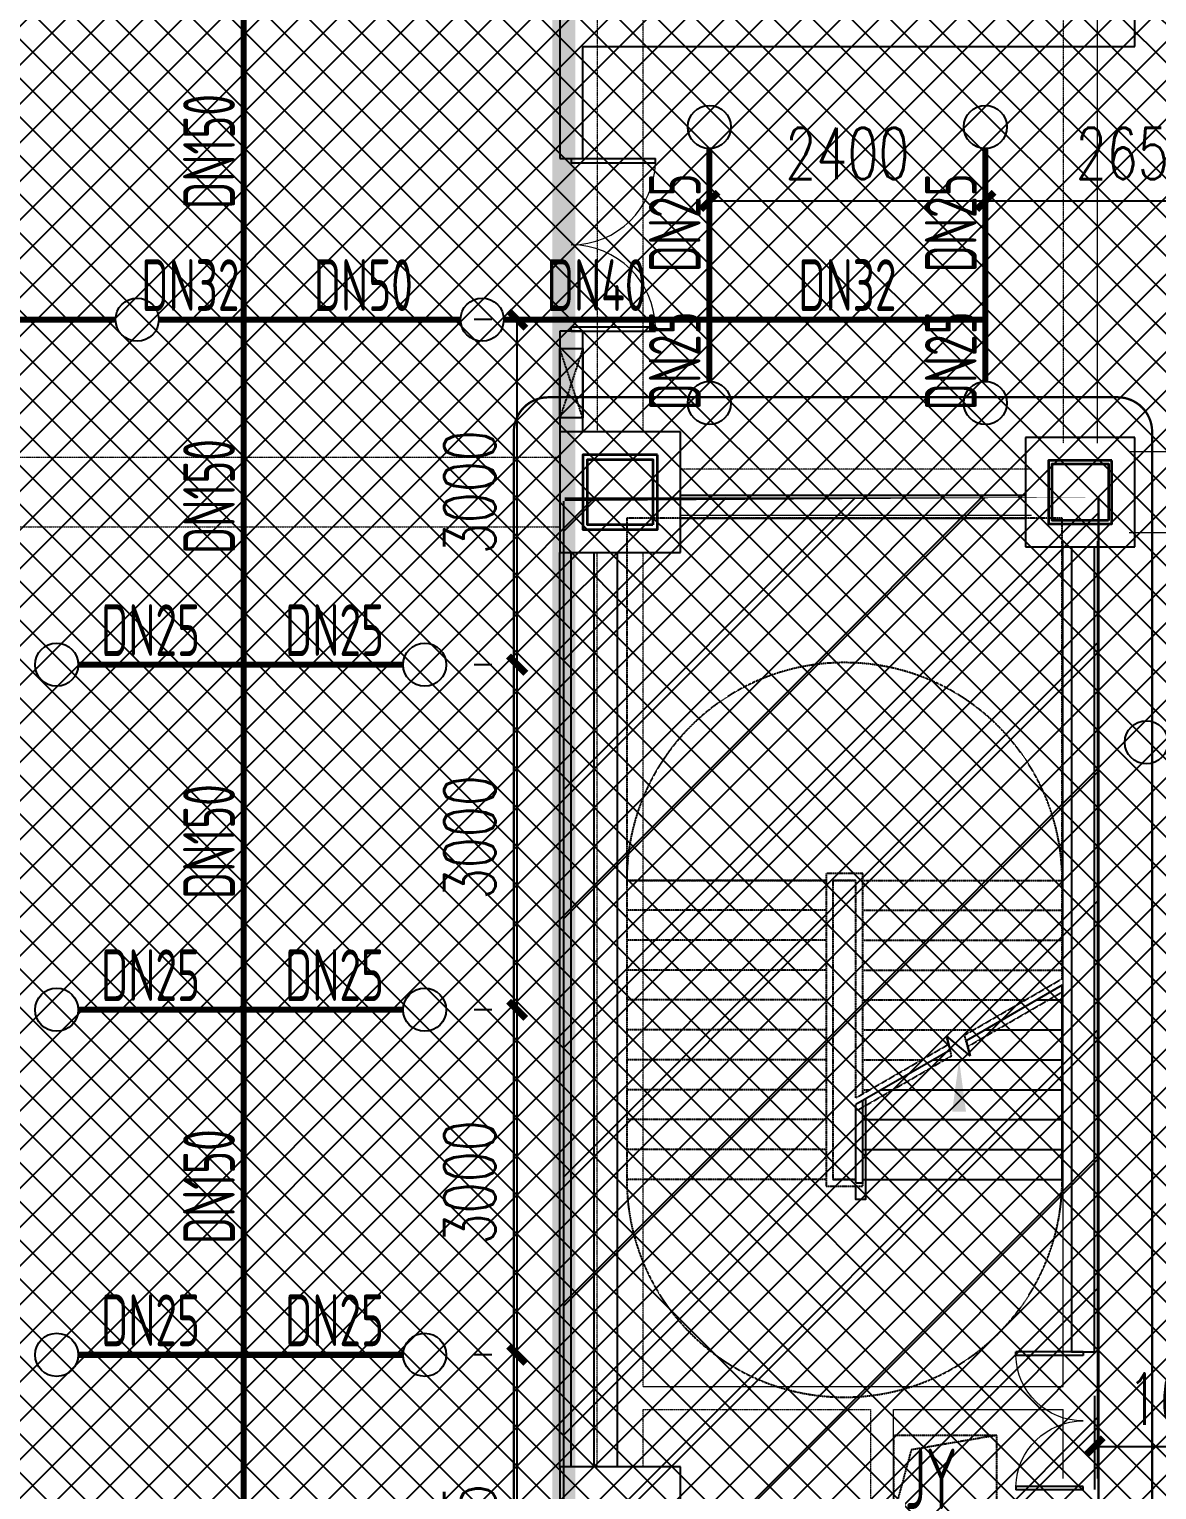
# Model space of a CAD drawing. Extents: x 6824721 to 16538177, y 2478193 to 6665639.
# Drawn here: x 8726125 to 8735930, y 2838028 to 2850726 of the extents above; entities that cross this region are included whole.
import ezdxf

# ---------------------------------------------------------------- set-up
doc = ezdxf.new("R2010")
doc.units = 0
doc.header["$LTSCALE"] = 10
for name, pattern in [('__DASH', [0.35, 0.25, -0.1]), ('CONTINOUS', [0]), ('DASH', [0.35, 0.25, -0.1])]:
    doc.linetypes.add(name, pattern=pattern)
for name, color, linetype in [('0-wo', 8, 'Continuous'), ('A-BEAM', 4, 'Continuous'), ('A-DIM_SYMB', 3, 'Continuous'), ('A-STAIR', 3, 'Continuous'), ('S-梁-实线', 4, 'CONTINOUS'), ('S-梁-虚线', 4, 'DASH'), ('STAIR', 2, 'Continuous'), ('W-EQUIP_喷头', 7, 'Continuous'), ('W-PIPE-喷淋中', 6, 'Continuous'), ('W-TEXT_喷淋', 7, 'Continuous'), ('W-TWT_DIM', 3, 'Continuous'), ('WALL', 9, 'Continuous'), ('画水辅助', 6, 'Continuous')]:
    doc.layers.add(name, color=color, linetype=linetype)
doc.layers.add('钢梁', color=141, linetype='Continuous', lineweight=18)
doc.styles.add('8B2_02', font='tssdeng.shx', dxfattribs={"width": 0.7, "bigfont": 'TSSDCHN.shx'})
doc.styles.add('_TCH_DIM', font='SIMPLEX', dxfattribs={"bigfont": 'GBCBIG'})
doc.styles.add('_TCH_DIM_T3', font='SIMPLEX', dxfattribs={"width": 0.7058823529411765, "bigfont": 'GBCBIG'})
doc.styles.add('_TWT_PIPEDN', font='TSSDENG', dxfattribs={"width": 0.8, "height": 3.5, "bigfont": 'TSSDCHN'})
doc.dimstyles.new('_TWT_ARCH&&150', dxfattribs={"dimtxt": 446.25, "dimasz": 150, "dimexe": 375, "dimexo": 450, "dimgap": 189.375, "dimtad": 1, "dimdec": 0, "dimzin": 0, "dimdsep": 46, "dimtxsty": '_TCH_DIM_T3', "dimblk": 'ARCHTICK', "dimcen": 0.09, "dimclrt": 7, "dimazin": 2, "dimtfac": 1, "dimtdec": 0, "dimtix": 1, "dimtmove": 2, "dimatfit": 3, "dimfxl": 0, "dimtolj": 1, "dimtzin": 0, "dimarcsym": 0})

# ---------------------------------------------------------------- blocks, each defined once
blk = doc.blocks.new('A$C00483281')
at = {"layer": 'A-BEAM'}
blk.add_lwpolyline([(2132.00003593287, 3724.748226494994), (2132.000035930425, 2849.999999983935), (2050.000035930425, 2849.999999983935), (2050.000035930425, 2965.000000028871)], dxfattribs=at)
at = {"layer": 'A-DIM_SYMB'}
blk.add_lwpolyline([(2946.499999993131, 2895.000000000175, 0, 0, 0), (2946.499999993131, 4065.000000000175, 0, 120, 0), (2946.499999993131, 3615.000000000175, 0, 0, 0)], format="xyseb", dxfattribs=at)
at = {"layer": 'A-STAIR', "color": 8, "linetype": '__DASH'}
for p, q in [((3842.999999993131, 8774.999999999243), (56.9999999931315, 8774.999999999243)), ((56.9999999931315, 8774.999999999243), (56.99999999313169, 5624.999999999243)), ((3842.999999993131, 5624.999999999243), (3842.999999993131, 8774.999999999243)), ((56.99999999313172, 5624.999999999243), (56.99999999313125, 3024.999999999243)), ((1789.999999993131, 5624.999999999243), (56.99999999313172, 5624.999999999243)), ((56.99999999313169, 5624.999999999243), (1789.999999993131, 5624.999999999244)), ((2109.999999993131, 5684.999999999246), (1789.999999993132, 5684.999999999246)), ((1789.999999993132, 5684.999999999246), (1789.999999993131, 2964.999999999244)), ((1849.999999993132, 5624.999999999243), (1849.999999993131, 3024.999999999243)), ((2049.999999993131, 5624.999999999246), (1849.999999993132, 5624.999999999246)), ((1849.999999993132, 5624.999999999246), (1849.999999993132, 3024.999999999244)), ((1849.99999999313, 5624.999999999244), (2049.999999993126, 5624.999999999242)), ((2049.999999993131, 3735.140510589707), (2049.999999993131, 5624.999999999243)), ((2049.999999993131, 3735.140510589708), (2049.999999993131, 5624.999999999246)), ((2109.999999993131, 3769.781526741085), (2109.999999993131, 5684.999999999246)), ((2109.999999993131, 5624.999999999242), (3842.999999993131, 5624.999999999243)), ((2109.999999993131, 5624.999999999241), (3842.999999993131, 5624.999999999243)), ((3842.999999993131, 4770.329543246704), (3842.999999993131, 5624.999999999243)), ((1789.999999993131, 5364.999999999243), (56.99999999313167, 5364.999999999243)), ((2109.999999993131, 5364.999999999243), (3842.999999993131, 5364.999999999243)), ((1789.999999993131, 5104.999999999242), (56.99999999313163, 5104.999999999243)), ((2109.999999993131, 5104.999999999242), (3842.999999993131, 5104.999999999243)), ((1789.999999993131, 4844.999999999243), (56.99999999313158, 4844.999999999243)), ((2109.999999993131, 4844.999999999242), (3842.999999993131, 4844.999999999243)), ((2993.621384742912, 4279.94057108808), (3842.999999993131, 4770.329543246705)), ((1789.999999993131, 4584.999999999242), (56.99999999313153, 4584.999999999243)), ((2109.999999993131, 4584.999999999243), (3521.999814944998, 4584.999999999244)), ((3020.416303986025, 4179.940571088079), (3842.999999993131, 4654.859489408778)), ((3721.999814945002, 4584.999999999244), (3842.999999993131, 4584.999999999243)), ((3842.999999993131, 3024.999999999243), (3842.999999993131, 4654.859489408776)), ((1789.999999993131, 4324.999999999242), (56.99999999313148, 4324.999999999243)), ((2109.999999993131, 4324.999999999241), (3071.666604977087, 4324.999999999243)), ((3271.666604977091, 4324.999999999243), (3842.999999993131, 4324.999999999243)), ((2049.999999993131, 3735.140510589707), (2855.301013742684, 4200.081267656689)), ((2882.095932985796, 4100.081267656688), (2835.914474014118, 4272.432818906635)), ((2835.914474014118, 4272.432818906635), (3041.959415453316, 4099.54058453906)), ((3041.959415453316, 4099.54058453906), (2993.621384742912, 4279.94057108808)), ((1789.999999993131, 4064.999999999244), (56.99999999313144, 4064.999999999243)), ((2049.999999993131, 3619.670456751782), (2882.095932985796, 4100.081267656688)), ((2109.999999993131, 4064.999999999243), (2621.333395009175, 4064.999999999243)), ((2821.333395009177, 4064.999999999243), (3842.999999993131, 4064.999999999243)), ((1789.999999993131, 3804.999999999243), (56.99999999313139, 3804.999999999243)), ((2109.999999993131, 3804.999999999243), (2171.000185041267, 3804.999999999243)), ((2371.000185041267, 3804.999999999243), (3842.999999993131, 3804.999999999243)), ((2049.999999993131, 3024.999999999243), (2049.999999993131, 3619.670456751783)), ((2049.999999993131, 3024.999999999244), (2049.999999993131, 3619.670456751783)), ((2109.999999993131, 2964.999999999244), (2109.999999993131, 3654.31147290316)), ((1789.999999993131, 3544.999999999242), (56.99999999313134, 3544.999999999243)), ((2109.999999993131, 3544.999999999243), (3842.999999993131, 3544.999999999243)), ((1789.999999993131, 3284.999999999243), (56.9999999931313, 3284.999999999243)), ((2109.999999993131, 3284.999999999242), (3842.999999993131, 3284.999999999243)), ((1789.999999993131, 3024.999999999243), (56.99999999313125, 3024.999999999243)), ((1789.999999993131, 2964.999999999244), (2109.999999993131, 2964.999999999244)), ((1849.999999993132, 3024.999999999244), (2049.999999993131, 3024.999999999244)), ((2049.999999993131, 3024.999999999243), (1849.999999993131, 3024.999999999243)), ((2109.999999993131, 3024.999999999243), (3842.999999993131, 3024.999999999243))]:
    blk.add_line(p, q, dxfattribs=at)
at = {"layer": 'A-STAIR'}
for p, q in [((3842.999999993131, 4712.594516328674), (3007.018844364469, 4229.940571089011)), ((3842.999999993131, 3025.000000000175), (3842.999999993131, 4712.594516328671)), ((3621.999814944995, 4585.000000000174), (3842.999999993131, 4585.000000000175)), ((3171.666604977091, 4325.000000000176), (3842.999999993131, 4325.000000000175)), ((3041.959415453316, 4099.540584539991), (2835.914474014118, 4272.432818907566)), ((2835.914474014118, 4272.432818907566), (2868.69847336424, 4150.081267657621)), ((3007.018844364469, 4229.940571089011), (3041.959415453316, 4099.540584539991)), ((2868.69847336424, 4150.081267657621), (2049.999999993131, 3677.405483671675)), ((2721.33339500918, 4065.000000000175), (3842.999999993131, 4065.000000000175)), ((2109.999999993131, 2995.000000000175), (2109.999999993131, 3712.046499823053)), ((2271.00018504127, 3805.000000000174), (3842.999999993131, 3805.000000000175)), ((2049.999999993131, 3025.000000000175), (2049.999999993131, 3677.405483671675)), ((2049.999999993131, 2995.000000000175), (2049.999999993131, 3677.405483671675)), ((2109.999999993132, 3545.000000000174), (3842.999999993131, 3545.000000000175)), ((2109.999999993132, 3285.000000000175), (3842.999999993131, 3285.000000000175)), ((2049.999999993131, 2995.000000000175), (2109.999999993131, 2995.000000000175)), ((2109.999999993132, 3025.000000000175), (3842.999999993131, 3025.000000000175))]:
    blk.add_line(p, q, dxfattribs=at)
at = {"layer": 'STAIR', "color": 9, "linetype": 'DASH'}
for centre, start, end in [((1949.999999993131, 5624.999999999243), 0, 180), ((1949.999999993132, 3024.999999999243), 180, 0)]:
    blk.add_arc(centre, 1893, start, end, dxfattribs=at)
at = {"layer": 'A-DIM_SYMB', "color": 7, "style": '_TCH_DIM', "width": 0.8}
blk.add_text('上', height=0.18, dxfattribs=at).set_placement((0, 0))
blk = doc.blocks.new('A$C405108C4')
at = {"color": 252, "linetype": 'DASH'}
for points in [[(22374.99999996423, -96202.17851988674), (22174.99999996452, -96804.9685458903)], [(22374.99999996247, -96804.96854589041), (22174.99999996452, -96202.17851988674)]]:
    blk.add_lwpolyline(points, dxfattribs=at)
at = {"layer": '画水辅助', "color": 4}
blk.add_lwpolyline([(22174.99999996452, -96202.17851988674), (22374.99999996423, -96202.17851988674), (22374.99999996423, -96804.9685458903), (22174.99999996452, -96804.9685458903)], close=True, dxfattribs=at)
blk = doc.blocks.new('$DorLib2D$00000002')
for p, q in [((-0.5, -5.684341886080802e-17), (-0.5000000000000007, 0.4875)), ((-0.4750000000000007, 0.4875), (-0.5000000000000007, 0.4875)), ((-0.475, -2.842170943040401e-17), (-0.4750000000000007, 0.4875)), ((0.475, -2.842170943040401e-17), (0.4750000000000007, 0.4875)), ((0.4750000000000007, 0.4875), (0.5000000000000007, 0.4875)), ((0.5, -5.684341886080802e-17), (0.5000000000000007, 0.4875)), ((-0.5, -5.684341886080802e-17), (-0.475, -2.842170943040401e-17)), ((0.5, -5.684341886080802e-17), (0.475, -2.842170943040401e-17))]:
    blk.add_line(p, q)
at = {"lineweight": 13}
for centre, start, end in [((-0.4875, -4.263256414560601e-17), 0, 88.53071641864632), ((0.4875, -4.263256414560601e-17), 91.4692835813537, 180)]:
    blk.add_arc(centre, 0.4875, start, end, dxfattribs=at)
blk = doc.blocks.new('jkytk')
h = blk.add_hatch()
h.set_pattern_fill('ANSI31', color=252, scale=500)
h.set_pattern_definition([(45, (8493122.421025045, 3120586.918191285), (-561.2660075668219, 561.266007566822), [])])
h.paths.add_polyline_path([(8425388.807543783, 2855301.513839419), (8430038.807559976, 2855301.513840207), (8430038.807560323, 2846001.513835067), (8425388.807544129, 2846001.513834279)])
at = {"color": 1, "const_width": 20}
blk.add_lwpolyline([(8425388.807543783, 2855301.513839419), (8430038.807559976, 2855301.513840207), (8430038.807560323, 2846001.513835067), (8425388.807544129, 2846001.513834279)], close=True, dxfattribs=at)
at = {"layer": 'WALL', "color": 1, "const_width": 200}
for points in [[(8461088.80750786, 2801001.513839784), (8461088.80750786, 2837101.513839814), (8454813.807543818, 2837101.513839814), (8454813.807543818, 2833301.513839814), (8430813.807538826, 2833301.513839814), (8430813.807538824, 2846001.513839815), (8425588.80751337, 2846001.513830777), (8425388.807543783, 2846001.513830777), (8425388.807543783, 2873301.513839844), (8430938.807507895, 2873301.513839844), (8430938.807507895, 2882201.513839784), (8429788.807507895, 2882201.513839784), (8429788.807507895, 2891201.513839784), (8430038.807543855, 2891201.513839784), (8430038.807543842, 2894551.513839753), (8426088.807579778, 2894551.513839753), (8425488.80750786, 2894551.513839753), (8425488.80750786, 2900851.513839873), (8425538.807471937, 2900851.513839873), (8425538.807471935, 2912201.51383911), (8431488.807544276, 2912201.513839111), (8431488.807544276, 2936326.513839813), (8397663.807507893, 2936326.513839813)], [(8447913.807543818, 2903526.513839814), (8447913.807543818, 2882201.513839784), (8430938.807507895, 2882201.513839784), (8430938.807507895, 2873301.513839844), (8425388.80750786, 2873301.513839844), (8425388.807553343, 2846001.513830777)]]:
    blk.add_lwpolyline(points, dxfattribs=at)
blk = doc.blocks.new('LIANGMOBAN')
at = {"layer": 'S-梁-实线', "lineweight": 18}
for p, q in [((1865941.351028987, 133153.4659268088), (1865941.351028987, 141303.4659268088)), ((1874441.351028987, 133078.4659268088), (1866216.351028987, 133078.4659268088)), ((1862316.351028987, 132528.4659268088), (1865366.351028987, 132528.4659268088)), ((1866216.351028987, 132378.4659268088), (1874441.351028987, 132378.4659268088)), ((1865641.351028987, 124953.4659268088), (1865641.351028987, 132303.4659268088)), ((1865941.351028987, 124153.4659268088), (1865941.351028987, 132303.4659268088)), ((1861991.351028987, 124953.4659268088), (1865641.351028987, 124953.4659268088)), ((1864166.353707838, 124753.4659268088), (1865641.351028987, 124753.4659268088)), ((1864166.353707838, 123928.4650905399), (1864166.353707838, 124753.4659268088)), ((1865641.351028987, 124153.4659268088), (1865641.351028987, 124753.4659268088))]:
    blk.add_line(p, q, dxfattribs=at)
at = {"layer": 'S-梁-虚线', "color": 8, "lineweight": 18}
for p, q in [((1865641.351028987, 141303.4659268088), (1865641.351028987, 133153.4659268088)), ((1861591.351028987, 141203.4659268088), (1861591.351028987, 133253.4659268088)), ((1861991.351028987, 133253.4659268088), (1861991.351028987, 141203.4659268088)), ((1861266.351028987, 133028.4659268088), (1853641.351028987, 133028.4659268088)), ((1865366.351028987, 132928.4659268088), (1862316.351028987, 132928.4659268088)), ((1853641.351028987, 132428.4659268088), (1861266.351028987, 132428.4659268088)), ((1861591.351028987, 124253.4659268088), (1861591.351028987, 132203.4659268088)), ((1861991.351028987, 124953.4659268088), (1861991.351028987, 132203.4659268088)), ((1861991.351028987, 124253.4659268088), (1861991.351028987, 124753.4659268088)), ((1861991.351028987, 124753.4659268088), (1863966.353707838, 124753.4659268088)), ((1863966.353707838, 124753.4659268088), (1863966.353707838, 123928.4650780982))]:
    blk.add_line(p, q, dxfattribs=at)
blk = doc.blocks.new('_ArchTick')
at = {"color": 0, "linetype": 'ByBlock', "const_width": 0.4}
blk.add_lwpolyline([(-0.5, -0.5), (0.5, 0.5)], dxfattribs=at)
blk = doc.blocks.new('*D362')
at = {"layer": 'Defpoints', "color": 0, "transparency": 16777216}
for p in [(8732039.084054593, 2849876.477533022), (8734439.083973117, 2849876.477533022), (8734439.083973117, 2849233.880221809)]:
    blk.add_point(p, dxfattribs=at)
at = {"layer": 'W-TWT_DIM', "color": 0, "lineweight": -2, "transparency": 16777216}
for p, q in [((8732039.084054593, 2849426.477533022), (8732039.084054593, 2848858.880221809)), ((8734439.083973117, 2849426.477533022), (8734439.083973117, 2848858.880221809)), ((8732039.084054593, 2849233.880221809), (8734439.083973117, 2849233.880221809))]:
    blk.add_line(p, q, dxfattribs=at)
at = {"layer": 'W-TWT_DIM', "color": 0, "lineweight": -2, "transparency": 16777216, "xscale": 150, "yscale": 150, "zscale": 150, "rotation": 180}
blk.add_blockref('_ArchTick', (8732039.084054593, 2849233.880221809), dxfattribs=at)
at = {"layer": 'W-TWT_DIM', "color": 0, "lineweight": -2, "transparency": 16777216, "xscale": 150, "yscale": 150, "zscale": 150}
blk.add_blockref('_ArchTick', (8734439.083973117, 2849233.880221809), dxfattribs=at)
at = {"layer": 'W-TWT_DIM', "color": 7, "transparency": 16777216, "insert": (8733239.084013855, 2849646.380221809), "char_height": 446.25, "attachment_point": 5, "style": '_TCH_DIM_T3'}
blk.add_mtext('\\A1;2400', dxfattribs=at)
blk = doc.blocks.new('*D363')
at = {"layer": 'Defpoints', "color": 0, "transparency": 16777216}
for p in [(8734439.083973117, 2849876.477533022), (8737089.084059332, 2849876.477533022), (8737089.084059332, 2849233.880221809)]:
    blk.add_point(p, dxfattribs=at)
at = {"layer": 'W-TWT_DIM', "color": 0, "lineweight": -2, "transparency": 16777216}
for p, q in [((8734439.083973117, 2849426.477533022), (8734439.083973117, 2848858.880221809)), ((8737089.084059332, 2849426.477533022), (8737089.084059332, 2848858.880221809)), ((8734439.083973117, 2849233.880221809), (8737089.084059332, 2849233.880221809))]:
    blk.add_line(p, q, dxfattribs=at)
at = {"layer": 'W-TWT_DIM', "color": 0, "lineweight": -2, "transparency": 16777216, "xscale": 150, "yscale": 150, "zscale": 150, "rotation": 180}
blk.add_blockref('_ArchTick', (8734439.083973117, 2849233.880221809), dxfattribs=at)
at = {"layer": 'W-TWT_DIM', "color": 0, "lineweight": -2, "transparency": 16777216, "xscale": 150, "yscale": 150, "zscale": 150}
blk.add_blockref('_ArchTick', (8737089.084059332, 2849233.880221809), dxfattribs=at)
at = {"layer": 'W-TWT_DIM', "color": 7, "transparency": 16777216, "insert": (8735764.084016224, 2849646.380221809), "char_height": 446.25, "attachment_point": 5, "style": '_TCH_DIM_T3'}
blk.add_mtext('\\A1;2650', dxfattribs=at)
blk = doc.blocks.new('*D1007')
at = {"layer": 'Defpoints', "color": 0, "transparency": 16777216}
for p in [(8730368.478160013, 2848201.476962082), (8730597.422359236, 2848201.476962082), (8730597.422346719, 2845201.476984758)]:
    blk.add_point(p, dxfattribs=at)
at = {"layer": 'W-TWT_DIM', "color": 0, "lineweight": -2, "transparency": 16777216}
for p, q in [((8730147.422359236, 2848201.476962082), (8729993.478160013, 2848201.476962082)), ((8730368.478160013, 2845201.476984758), (8730368.478160013, 2848201.476962082)), ((8730147.422346719, 2845201.476984758), (8729993.478160013, 2845201.476984758))]:
    blk.add_line(p, q, dxfattribs=at)
at = {"layer": 'W-TWT_DIM', "color": 0, "lineweight": -2, "transparency": 16777216, "xscale": 150, "yscale": 150, "zscale": 150}
for p, rotation in [((8730368.478160013, 2848201.476962082), 90), ((8730368.478160013, 2845201.476984758), 270)]:
    blk.add_blockref('_ArchTick', p, dxfattribs=dict(at, rotation=rotation))
at = {"layer": 'W-TWT_DIM', "color": 7, "transparency": 16777216, "insert": (8729955.978160013, 2846701.476973421), "char_height": 446.25, "attachment_point": 5, "rotation": 90, "style": '_TCH_DIM_T3'}
blk.add_mtext('\\A1;3000', dxfattribs=at)
blk = doc.blocks.new('*D1008')
at = {"layer": 'Defpoints', "color": 0, "transparency": 16777216}
for p in [(8730368.478147496, 2845201.476984758), (8730597.422346719, 2845201.476984758), (8730597.422334202, 2842201.476985237)]:
    blk.add_point(p, dxfattribs=at)
at = {"layer": 'W-TWT_DIM', "color": 0, "lineweight": -2, "transparency": 16777216}
for p, q in [((8730147.422346719, 2845201.476984758), (8729993.478147496, 2845201.476984758)), ((8730368.478147496, 2842201.476985237), (8730368.478147496, 2845201.476984758)), ((8730147.422334202, 2842201.476985237), (8729993.478147496, 2842201.476985237))]:
    blk.add_line(p, q, dxfattribs=at)
at = {"layer": 'W-TWT_DIM', "color": 0, "lineweight": -2, "transparency": 16777216, "xscale": 150, "yscale": 150, "zscale": 150}
for p, rotation in [((8730368.478147496, 2845201.476984758), 90), ((8730368.478147496, 2842201.476985237), 270)]:
    blk.add_blockref('_ArchTick', p, dxfattribs=dict(at, rotation=rotation))
at = {"layer": 'W-TWT_DIM', "color": 7, "transparency": 16777216, "insert": (8729955.978147496, 2843701.476984999), "char_height": 446.25, "attachment_point": 5, "rotation": 90, "style": '_TCH_DIM_T3'}
blk.add_mtext('\\A1;3000', dxfattribs=at)
blk = doc.blocks.new('*D1009')
at = {"layer": 'Defpoints', "color": 0, "transparency": 16777216}
for p in [(8730368.478134979, 2842201.476985237), (8730597.422334202, 2842201.476985237), (8730597.422321685, 2839201.476984955)]:
    blk.add_point(p, dxfattribs=at)
at = {"layer": 'W-TWT_DIM', "color": 0, "lineweight": -2, "transparency": 16777216}
for p, q in [((8730147.422334202, 2842201.476985237), (8729993.478134979, 2842201.476985237)), ((8730368.478134979, 2839201.476984955), (8730368.478134979, 2842201.476985237)), ((8730147.422321685, 2839201.476984955), (8729993.478134979, 2839201.476984955))]:
    blk.add_line(p, q, dxfattribs=at)
at = {"layer": 'W-TWT_DIM', "color": 0, "lineweight": -2, "transparency": 16777216, "xscale": 150, "yscale": 150, "zscale": 150}
for p, rotation in [((8730368.478134979, 2842201.476985237), 90), ((8730368.478134979, 2839201.476984955), 270)]:
    blk.add_blockref('_ArchTick', p, dxfattribs=dict(at, rotation=rotation))
at = {"layer": 'W-TWT_DIM', "color": 7, "transparency": 16777216, "insert": (8729955.978134979, 2840701.476985097), "char_height": 446.25, "attachment_point": 5, "rotation": 90, "style": '_TCH_DIM_T3'}
blk.add_mtext('\\A1;3000', dxfattribs=at)
blk = doc.blocks.new('*D1010')
at = {"layer": 'Defpoints', "color": 0, "transparency": 16777216}
for p in [(8730368.478121784, 2839201.476984955), (8730597.422321685, 2839201.476984955), (8730597.422307812, 2835876.477242022)]:
    blk.add_point(p, dxfattribs=at)
at = {"layer": 'W-TWT_DIM', "color": 0, "lineweight": -2, "transparency": 16777216}
for p, q in [((8730147.422321685, 2839201.476984955), (8729993.478121784, 2839201.476984955)), ((8730368.478121784, 2835876.477242022), (8730368.478121784, 2839201.476984955)), ((8730147.422307812, 2835876.477242022), (8729993.478121784, 2835876.477242022))]:
    blk.add_line(p, q, dxfattribs=at)
at = {"layer": 'W-TWT_DIM', "color": 0, "lineweight": -2, "transparency": 16777216, "xscale": 150, "yscale": 150, "zscale": 150}
for p, rotation in [((8730368.478121784, 2839201.476984955), 90), ((8730368.478121784, 2835876.477242022), 270)]:
    blk.add_blockref('_ArchTick', p, dxfattribs=dict(at, rotation=rotation))
at = {"layer": 'W-TWT_DIM', "color": 7, "transparency": 16777216, "insert": (8729955.978121784, 2837538.97711349), "char_height": 446.25, "attachment_point": 5, "rotation": 90, "style": '_TCH_DIM_T3'}
blk.add_mtext('\\A1;3325', dxfattribs=at)
blk = doc.blocks.new('*D1705')
at = {"layer": 'Defpoints', "color": 0, "transparency": 16777216}
for p in [(8735389.084028311, 2839294.815878219), (8737039.08423014, 2839294.815878219), (8737039.08423014, 2838404.802079755)]:
    blk.add_point(p, dxfattribs=at)
at = {"layer": 'W-TWT_DIM', "color": 0, "lineweight": -2, "transparency": 16777216}
for p, q in [((8735389.084028311, 2838844.815878219), (8735389.084028311, 2838029.802079755)), ((8737039.08423014, 2838844.815878219), (8737039.08423014, 2838029.802079755)), ((8735389.084028311, 2838404.802079755), (8737039.08423014, 2838404.802079755))]:
    blk.add_line(p, q, dxfattribs=at)
at = {"layer": 'W-TWT_DIM', "color": 0, "lineweight": -2, "transparency": 16777216, "xscale": 150, "yscale": 150, "zscale": 150, "rotation": 180}
blk.add_blockref('_ArchTick', (8735389.084028311, 2838404.802079755), dxfattribs=at)
at = {"layer": 'W-TWT_DIM', "color": 0, "lineweight": -2, "transparency": 16777216, "xscale": 150, "yscale": 150, "zscale": 150}
blk.add_blockref('_ArchTick', (8737039.08423014, 2838404.802079755), dxfattribs=at)
at = {"layer": 'W-TWT_DIM', "color": 7, "transparency": 16777216, "insert": (8736214.084129225, 2838817.302079755), "char_height": 446.25, "attachment_point": 5, "style": '_TCH_DIM_T3'}
blk.add_mtext('\\A1;1650', dxfattribs=at)
blk = doc.blocks.new('$TwtSys$00000125')
blk.add_circle((0, 0, 1e-08), 1)

msp = doc.modelspace()

# ---------------------------------------------------------------- hatches: boundary and pattern name
h = msp.add_hatch()
h.set_pattern_fill('ANSI37', color=8, scale=150)
h.set_pattern_definition([(45, (8303016.857359398, 2710265.207206771), (-168.3798022700466, 168.3798022700466), []), (135, (8303016.857359398, 2710265.207206771), (-168.3798022700466, -168.3798022700466), [])])
h.paths.add_polyline_path([(8824414.083965503, 2949451.476917264), (8824414.083965503, 2935151.476917724), (8842714.083965497, 2935151.476917723), (8842714.083965585, 2879526.476917732), (8827964.083965523, 2879526.476917591), (8827964.083965523, 2881476.476917665), (8830839.083965492, 2881476.476917665), (8830939.083965497, 2886876.476917726), (8804334.57252969, 2886876.476917723), (8804142.250978343, 2820149.678677002), (8833564.083965512, 2820152.288581009), (8833564.083965512, 2817714.5064001), (8841204.796177777, 2810767.993920051), (8839163.947828345, 2808501.402202305), (8843102.615403116, 2804955.009988854), (8820829.19663577, 2780217.872359561), (8820829.19663577, 2770055.43181873), (8785124.615270717, 2730401.476917968), (8708264.084001422, 2730401.476917968), (8708264.084001426, 2736351.476917729), (8695014.0839655, 2750701.476917727), (8695014.085321514, 2775001.477452952), (8703014.08590224, 2775002.792210709), (8703014.085902242, 2949451.476917265), (8712039.341089182, 2949451.476917265)])

# ---------------------------------------------------------------- linework, layer by layer
at = {"layer": '0-wo', "color": 8}
for p, q in [((8735739.083965497, 2850576.476917693), (8735739.083965497, 2855226.476917693)), ((8730739.084001387, 2850976.476917693), (8730739.084001387, 2850676.476917693)), ((8730739.084001387, 2850676.476917693), (8730739.084001387, 2849601.476917693)), ((8730939.084001387, 2850576.476917693), (8735739.083965497, 2850576.476917693)), ((8730939.084001387, 2849601.476917693), (8730939.084001387, 2850576.476917693)), ((8730739.084001387, 2849601.476917693), (8730939.084001387, 2849601.476917693)), ((8730939.084001387, 2848101.476917693), (8730739.084001387, 2848101.476917693)), ((8730739.084001387, 2848101.476917693), (8730739.084001385, 2847226.476917751)), ((8730939.084001385, 2847226.476917751), (8730939.084001387, 2848101.476917693)), ((8731789.084001387, 2847226.476917753), (8730739.084001387, 2847226.476917753)), ((8730739.084001387, 2847226.476917753), (8730739.084001387, 2846176.476917753)), ((8731789.084001387, 2847226.476917753), (8730739.084001387, 2847226.476917753)), ((8730739.084001387, 2847226.476917753), (8730739.084001387, 2846176.476917753)), ((8731789.084001387, 2846176.476917753), (8731789.084001387, 2847226.476917753)), ((8731789.084001387, 2846176.476917753), (8731789.084001387, 2847226.476917753)), ((8735739.083965497, 2847176.476917693), (8734789.083965499, 2847176.476917692)), ((8734789.083965499, 2847176.476917692), (8734789.083965499, 2846226.476917695)), ((8735739.083965497, 2846226.476917693), (8735739.083965497, 2847176.476917693)), ((8731789.084001385, 2846676.476917722), (8734789.083965499, 2846676.476917723)), ((8731789.084001385, 2846476.476917723), (8734789.083965499, 2846476.476917722)), ((8734789.083965499, 2846226.476917695), (8735739.083965497, 2846226.476917693)), ((8735189.084001021, 2846226.476917693), (8735189.08402858, 2839226.476917298)), ((8735389.08402858, 2839226.476918085), (8735389.084001021, 2846226.476917692)), ((8730739.084001387, 2846176.476917753), (8731789.084001387, 2846176.476917753)), ((8730739.084001387, 2846176.476917753), (8731789.084001387, 2846176.476917753)), ((8730739.084001387, 2838226.476917722), (8730739.084001387, 2846176.476917751)), ((8730839.084001387, 2838226.476917722), (8730839.084001387, 2846176.476917751)), ((8731039.084037347, 2838226.476917722), (8731039.084037347, 2846176.476917751)), ((8731239.084037347, 2838226.476917722), (8731239.084037345, 2846176.476917751)), ((8735189.08402858, 2839226.476917298), (8735389.08402858, 2839226.476918085)), ((8731789.084001387, 2838226.476917723), (8730739.084001387, 2838226.476917723)), ((8730739.084001387, 2838226.476917723), (8730739.084001387, 2837176.476917723)), ((8731789.084001387, 2838226.476917723), (8730739.084001387, 2838226.476917723)), ((8730739.084001387, 2838226.476917723), (8730739.084001387, 2837176.476917723)), ((8731789.084001387, 2837176.476917723), (8731789.084001387, 2838226.476917723)), ((8731789.084001387, 2837176.476917723), (8731789.084001387, 2838226.476917723))]:
    msp.add_line(p, q, dxfattribs=at)
at = {"layer": '0-wo', "color": 8, "linetype": '__DASH', "ltscale": 1.5}
msp.add_lwpolyline([(8779889.084001819, 2937488.976917708), (8779889.084001819, 2818201.47691768, -0.414213562373095), (8776889.084001819, 2815201.47691768), (8730989.083963756, 2815201.47691768, -0.414213562373095), (8727989.083963756, 2818201.47691768), (8727989.083963756, 2937488.976917708)], format="xyb", dxfattribs=at)
at = {"layer": '0-wo', "color": 8, "linetype": 'DASH', "const_width": 20}
msp.add_lwpolyline([(8730639.084001387, 2847526.476917753), (8735589.084001422, 2847526.476917753, -0.4142135623730955), (8735889.084001422, 2847226.476917753), (8735889.084001422, 2837176.476917694, -0.4142135623730945), (8735589.084001422, 2836876.476917694), (8730639.084001387, 2836876.476917694, -0.4142135623730954), (8730339.084001387, 2837176.476917694), (8730339.084001387, 2847226.476917753, -0.4142135623730946)], format="xyb", close=True, dxfattribs=at)
at = {"layer": '0-wo', "color": 8, "lineweight": 35}
for points in [[(8731589.084001422, 2847026.476917693), (8730939.084001422, 2847026.476917693), (8730939.084001422, 2846376.476917693), (8731589.084001422, 2846376.476917693)], [(8731549.084001422, 2846416.476917693), (8730979.084001422, 2846416.476917693), (8730979.084001422, 2846986.476917693), (8731549.084001422, 2846986.476917693)], [(8735539.084001422, 2846976.476917723), (8734989.084001422, 2846976.476917723), (8734989.084001422, 2846426.476917723), (8735539.084001422, 2846426.476917723)], [(8735509.084001422, 2846456.476917723), (8735019.084001422, 2846456.476917723), (8735019.084001422, 2846946.476917723), (8735509.084001422, 2846946.476917723)]]:
    msp.add_lwpolyline(points, close=True, dxfattribs=at)
at = {"layer": '0-wo', "color": 8, "linetype": 'DASH'}
for points in [[(8734539.083965499, 2838501.476917264), (8733639.083965499, 2838501.476917264), (8733639.083965499, 2837801.476917264), (8734539.083965499, 2837801.476917264), (8734539.083965499, 2838501.476917264)], [(8734539.083965499, 2838501.476917264), (8733794.444147583, 2838375.474913985), (8733639.083965499, 2837801.476917265)]]:
    msp.add_lwpolyline(points, dxfattribs=at)
at = {"layer": 'W-PIPE-喷淋中', "ltscale": 1.5, "const_width": 52.5}
for points in [[(8727989.083963757, 2848201.476981166), (8727989.083963757, 2851201.476989349)], [(8732039.084054593, 2849688.977113393), (8732039.084054593, 2848201.476945564)], [(8734439.084024075, 2849688.977533022), (8734439.084009055, 2848201.476924211)], [(8726876.584001403, 2848201.476989335), (8724251.584001422, 2848201.476989335)], [(8727989.083963756, 2848201.476981166), (8727251.584001403, 2848201.476987679)], [(8729876.584001426, 2848201.476964499), (8727989.083963756, 2848201.476981166)], [(8727989.083963757, 2845201.476989014), (8727989.083963757, 2848201.476981166)], [(8732039.084054444, 2848201.476945403), (8730251.584001426, 2848201.476961188)], [(8734439.084009055, 2848201.476924211), (8732039.084054444, 2848201.476945403)], [(8732039.084054593, 2848201.476945564), (8732039.084054593, 2847663.977113393)], [(8734439.084009055, 2848201.476924211), (8734439.084003627, 2847663.977533022)], [(8726551.584001392, 2845201.476989084), (8727989.083963722, 2845201.47698907)], [(8727989.083963757, 2842201.476990643), (8727989.083963757, 2845201.476989014)], [(8727989.083963718, 2845201.47698907), (8729376.584001426, 2845201.47698907)], [(8726551.58400139, 2842201.476989549), (8727989.08396372, 2842201.476989549)], [(8727989.083963757, 2839201.476988507), (8727989.083963757, 2842201.476990643)], [(8727989.083963718, 2842201.476989549), (8729376.584001426, 2842201.476989549)], [(8726551.584001392, 2839201.476989267), (8727989.083963722, 2839201.476989267)], [(8727989.083963718, 2839201.476989267), (8729376.584001426, 2839201.476989267)], [(8727989.083963757, 2835876.477298946), (8727989.083963757, 2839201.476988507)]]:
    msp.add_lwpolyline(points, dxfattribs=at)

# ---------------------------------------------------------------- block references
msp.add_blockref('jkytk', (305383.7301502675, -8645.8069593166))
at = {"layer": '0-wo', "color": 8}
for name, p in [('A$C405108C4', (8708564.084001422, 2944151.476917723)), ('A$C00483281', (8731264.084001422, 2837701.476917723))]:
    msp.add_blockref(name, p, dxfattribs=at)
at = {"layer": '0-wo', "color": 8, "zscale": 200}
for p, xscale, yscale, rotation in [((8730839.084001387, 2848851.476917693), -1500, -1500, 90.00000000000169), ((8735289.084030941, 2838626.476917689), -1200, 1200, 90.00000022556597)]:
    msp.add_blockref('$DorLib2D$00000002', p, dxfattribs=dict(at, xscale=xscale, yscale=yscale, rotation=rotation))
at = {"layer": 'W-EQUIP_喷头', "xscale": 187.5, "yscale": 187.5, "zscale": 187.5}
for p in [(8732039.084054593, 2849876.477113393), (8734439.083973117, 2849876.477533022), (8727064.084001403, 2848201.476989334), (8730064.084001426, 2848201.476989334), (8732039.08408321, 2847476.477113393), (8734439.084001735, 2847476.477533022), (8726364.084001392, 2845201.47698907), (8729564.084001426, 2845201.476989069), (8735839.084133267, 2844526.477243371), (8726364.08400139, 2842201.476989549), (8729564.084001426, 2842201.476989549), (8726364.084001392, 2839201.476989267), (8729564.084001426, 2839201.476989267)]:
    msp.add_blockref('$TwtSys$00000125', p, dxfattribs=at)
at = {"layer": '钢梁', "color": 6}
msp.add_blockref('LIANGMOBAN', (6869472.732972436, 2713973.010991618), dxfattribs=at)

# ---------------------------------------------------------------- texts
at = {"layer": '0-wo', "color": 6, "style": '8B2_02', "width": 0.6}
msp.add_text('JY', height=525, dxfattribs=at).set_placement((8733740.058750557, 2837861.45785676))
at = {"layer": 'W-TEXT_喷淋', "style": '_TWT_PIPEDN', "width": 0.6400000000000001}
for s, rotation, p in [('DN150', 90, (8727914.083963757, 2849164.246216027)), ('DN25', 90, (8731964.084054593, 2848612.515491016)), ('DN25', 90, (8734364.084017511, 2848612.515476629)), ('DN32', 359.9999994940525, (8727100.122444779, 2848276.476989016)), ('DN50', 359.999999494062, (8728600.12244479, 2848276.476975771)), ('DN40', 359.9999994940581, (8730625.122490136, 2848276.476957889)), ('DN32', 359.9999994940613, (8732812.622493949, 2848276.476938573)), ('DN25', 90, (8731964.084054593, 2847412.515491016)), ('DN25', 90, (8734364.084005397, 2847412.515690154)), ('DN150', 90, (8727914.083963757, 2846164.246215859)), ('DN150', 90, (8727914.083963757, 2843164.246220598)), ('DN150', 90, (8727914.083963757, 2840164.246220345))]:
    msp.add_text(s, height=450, rotation=rotation, dxfattribs=at).set_placement(p)
for p in [(8726750.122444097, 2845276.476989078), (8728350.12244411, 2845276.476989069), (8726750.122444093, 2842276.476989549), (8728350.12244411, 2842276.476989549), (8726750.122444095, 2839276.476989267), (8728350.12244411, 2839276.476989267)]:
    msp.add_text('DN25', height=450, dxfattribs=at).set_placement(p)

# ---------------------------------------------------------------- dimensions: what is measured, and where the dimension line sits
at = {"layer": 'W-TWT_DIM'}
for p1, p2, distance, picture, middle in [((8732039.084054593, 2849876.477533022), (8734439.083973117, 2849876.477533022), -642.5973112131469, '*D362', (8733239.084013855, 2849646.380221809)), ((8734439.083973117, 2849876.477533022), (8737089.084059332, 2849876.477533022), -642.5973112131469, '*D363', (8735764.084016224, 2849646.380221809)), ((8730597.422346719, 2845201.476984758), (8730597.422359236, 2848201.476962082), 228.94419922307137, '*D1007', (8729955.978160013, 2846701.476973421)), ((8730597.422334202, 2842201.476985237), (8730597.422346719, 2845201.476984758), 228.94419922307134, '*D1008', (8729955.978147496, 2843701.476984999)), ((8730597.422321685, 2839201.476984955), (8730597.422334202, 2842201.476985237), 228.94419922307134, '*D1009', (8729955.978134979, 2840701.476985097)), ((8730597.422307812, 2835876.477242022), (8730597.422321685, 2839201.476984955), 228.94419990107417, '*D1010', (8729955.978121784, 2837538.97711349)), ((8735389.084028311, 2839294.815878219), (8737039.08423014, 2839294.815878219), -890.0137984640896, '*D1705', (8736214.084129225, 2838817.302079755))]:
    dim = msp.add_aligned_dim(p1=p1, p2=p2, distance=distance, dimstyle='_TWT_ARCH&&150', dxfattribs=at)
    dim.commit()
    dim.dimension.update_dxf_attribs({"geometry": picture, "text_midpoint": middle})

doc.saveas('drawing.dxf')
